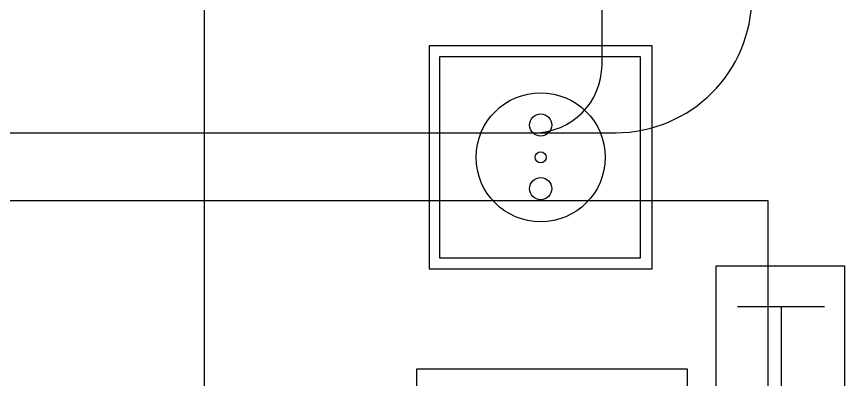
# Model space of a CAD drawing. Header units: inches. Extents: x 567429 to 582707, y 126347 to 133675.
# Drawn here: x 581799.3 to 581860.1, y 131719.2 to 131745.9 of the extents above; entities that cross this region are included whole.
import ezdxf

# ---------------------------------------------------------------- set-up
doc = ezdxf.new("R2010")
doc.units = ezdxf.units.IN
doc.header["$MEASUREMENT"] = 0
doc.layers.add('BORD', color=3, linetype='Continuous')
doc.layers.add('mobl', color=11, linetype='Continuous')

# ---------------------------------------------------------------- blocks, each defined once
blk = doc.blocks.new('BOARD1')
at = {"layer": 'BORD'}
for p, q in [((-33.516, -10.387), (-33.516, 0)), ((-33.516, 0), (33.516, 0)), ((33.516, -10.387), (-33.516, -10.387)), ((-25.172, -34.604), (-25.172, -12.731)), ((-25.172, -12.731), (5.257, -12.731)), ((-51.333, -15.542), (-51.333, -33.606)), ((-33.269, -15.542), (-51.333, -15.542)), ((-33.269, -33.606), (-33.269, -15.542)), ((-50.426, -16.503), (-50.426, -32.761)), ((-34.168, -16.503), (-50.426, -16.503)), ((-34.168, -32.761), (-34.168, -16.503)), ((-50.426, -32.761), (-34.168, -32.761)), ((-51.333, -33.606), (-33.269, -33.606)), ((5.257, -34.604), (-25.172, -34.604))]:
    blk.add_line(p, q, dxfattribs=at)
at = {"layer": 'BORD', "color": 3}
for p, q in [((-30.192, -1.618), (-30.192, -8.638)), ((-30.192, -5.106), (29.101, -5.106))]:
    blk.add_line(p, q, dxfattribs=at)
at = {"layer": 'BORD', "color": 4}
blk.add_line((98.928, -51.778), (-77.345, -51.778), dxfattribs=at)
at = {"layer": 'BORD', "color": 30}
for radius in [5.219, 0.442]:
    blk.add_circle((-42.301, -24.574), radius, dxfattribs=at)
at = {"layer": 'BORD', "color": 2}
for centre in [(-44.909, -24.574), (-39.763, -24.574)]:
    blk.add_circle(centre, 0.9, dxfattribs=at)

msp = doc.modelspace()

# ---------------------------------------------------------------- linework, layer by layer
at = {"layer": 'mobl', "color": 15}
for p, q in [((581842.281, 131742.375), (581842.281, 131782.375)), ((581797.281, 131737.375), (581837.281, 131737.375)), ((581837.281, 131737.375), (581843.281, 131737.375)), ((581854.486, 131732.375), (581654.486, 131732.375)), ((581854.486, 131642.375), (581854.486, 131732.375))]:
    msp.add_line(p, q, dxfattribs=at)
for centre, radius in [((581843.281, 131747.375), 10), ((581837.281, 131742.375), 5)]:
    msp.add_arc(centre, radius, 270, 0, dxfattribs=at)

# ---------------------------------------------------------------- block references
at = {"layer": 'BORD', "ltscale": 5, "xscale": 0.9077507259660533, "yscale": 0.9077507259660533, "zscale": 0.9077507259660533, "rotation": 270.0028855839087}
msp.add_blockref('BOARD1', (581860.086, 131697.171), dxfattribs=at)

doc.saveas('drawing.dxf')
